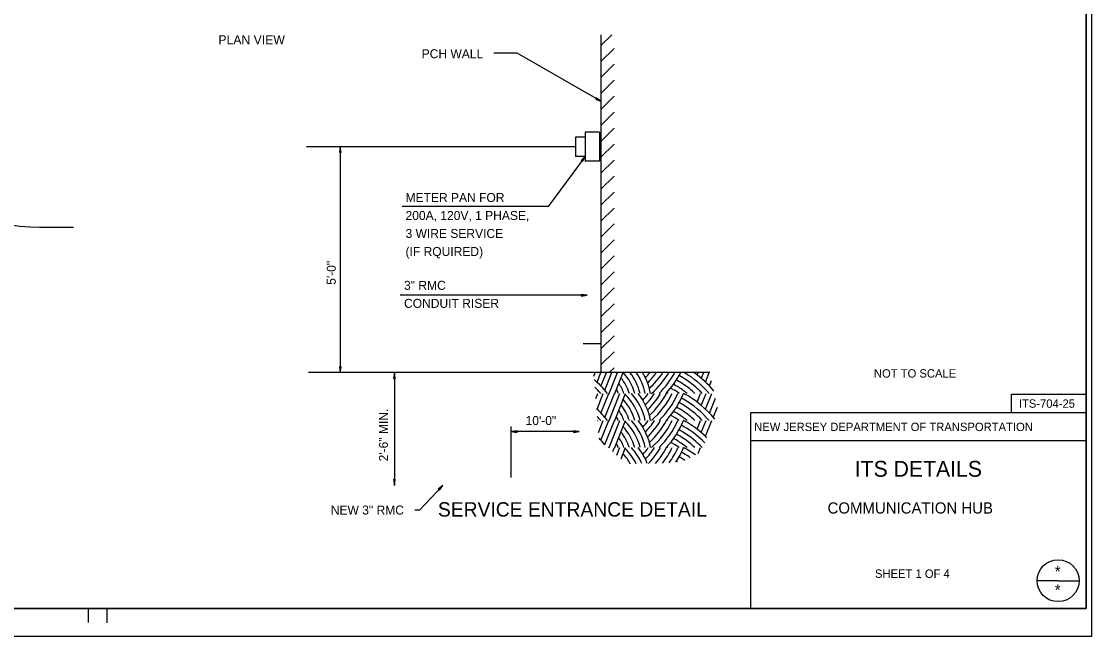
# Model space of a CAD drawing. Extents: x 506837 to 704973, y 495579 to 704964.
# Drawn here: x 507312 to 507886, y 495579 to 495909 of the extents above; entities that cross this region are included whole.
import ezdxf

# ---------------------------------------------------------------- set-up
doc = ezdxf.new("R2010")
doc.units = 0
doc.layers.add('1', color=7, linetype='Continuous')
doc.layers.add('41', color=7, linetype='Continuous')

msp = doc.modelspace()

# ---------------------------------------------------------------- linework, layer by layer
at = {"layer": '1'}
for p, q in [((507882.51, 495594.06), (507882.51, 496224.06)), ((507622.39, 495901.87), (507622.39, 495720.71)), ((507622.39, 495896.11), (507628.15, 495901.87)), ((507622.39, 495887.54), (507629.46, 495894.61)), ((507577.46, 495891.96), (507565.02, 495891.96)), ((507622.39, 495866.2), (507577.46, 495891.96)), ((507622.39, 495878.98), (507629.46, 495886.05)), ((507622.39, 495870.41), (507629.46, 495877.48)), ((507622.39, 495861.85), (507629.46, 495868.92)), ((507622.39, 495853.28), (507629.46, 495860.35)), ((507613.97, 495849.64), (507613.97, 495834.04)), ((507621.69, 495849.64), (507613.97, 495849.64)), ((507621.69, 495849.64), (507621.69, 495834.04)), ((507622.39, 495844.72), (507629.46, 495851.79)), ((507608.76, 495841.84), (507464.44, 495841.84)), ((507482.58, 495841.84), (507482.58, 495720.71)), ((507608.76, 495847.04), (507608.76, 495836.64)), ((507613.97, 495847.04), (507608.76, 495847.04)), ((507622.39, 495836.16), (507629.46, 495843.22)), ((507613.97, 495836.64), (507594.05, 495809.8)), ((507613.97, 495836.64), (507608.76, 495836.64)), ((507621.69, 495834.04), (507613.97, 495834.04)), ((507622.39, 495827.59), (507629.46, 495834.66)), ((507622.39, 495819.03), (507629.46, 495826.09)), ((507622.39, 495810.46), (507629.46, 495817.53)), ((507594.05, 495809.8), (507515.76, 495809.8)), ((507622.39, 495801.9), (507629.46, 495808.96)), ((507321.29, 495798.68), (507339.53, 495798.68)), ((507622.39, 495793.33), (507629.46, 495800.4)), ((507622.39, 495784.77), (507629.46, 495791.83)), ((507622.39, 495776.2), (507629.46, 495783.27)), ((507622.39, 495767.64), (507629.46, 495774.7)), ((507614.95, 495762.16), (507514.73, 495762.16)), ((507622.39, 495759.07), (507629.46, 495766.14)), ((507622.39, 495750.51), (507629.46, 495757.57)), ((507622.39, 495741.94), (507629.46, 495749.01)), ((507622.39, 495733.38), (507629.46, 495740.44)), ((507612.81, 495736.32), (507622.56, 495736.32)), ((507792.56, 495735.24), (507792.56, 495735.24)), ((507622.39, 495724.81), (507629.46, 495731.88)), ((507626.86, 495720.71), (507629.46, 495723.31)), ((507680.83, 495720.71), (507465.64, 495720.71)), ((507511.62, 495720.71), (507511.62, 495660.15)), ((507607.39, 495720.71), (507593.47, 495720.71)), ((507618.56, 495718.77), (507619.34, 495720.71)), ((507620.28, 495715.6), (507622.32, 495720.71)), ((507622.41, 495713.48), (507625.3, 495720.71)), ((507624.47, 495711.19), (507628.28, 495720.71)), ((507626.79, 495709.52), (507631.27, 495720.71)), ((507629.77, 495709.52), (507634.25, 495720.71)), ((507673.96, 495719.38), (507674.5, 495720.71)), ((507676.22, 495717.56), (507677.48, 495720.71)), ((507678.42, 495715.6), (507680.46, 495720.71)), ((507680.55, 495713.48), (507681.75, 495716.47)), ((507682.61, 495711.19), (507682.79, 495711.64)), ((507619.58, 495706.77), (507620.68, 495709.52)), ((507620.28, 495701.06), (507623.66, 495709.52)), ((507622.41, 495698.94), (507626.64, 495709.52)), ((507624.47, 495696.65), (507629.62, 495709.52)), ((507626.79, 495694.99), (507632.6, 495709.52)), ((507629.77, 495694.99), (507635.59, 495709.52)), ((507673.96, 495704.84), (507675.84, 495709.52)), ((507676.22, 495703.03), (507678.82, 495709.52)), ((507678.42, 495701.06), (507681.8, 495709.52)), ((507680.55, 495698.94), (507683.79, 495707.04)), ((507842.56, 495699.06), (507842.56, 495709.06)), ((507842.56, 495709.06), (507882.56, 495709.06)), ((507682.61, 495696.65), (507684.84, 495702.21)), ((507882.56, 495699.06), (507702.56, 495699.06)), ((507702.56, 495699.06), (507702.56, 495594.06)), ((507620.59, 495694.77), (507620.68, 495694.99)), ((507621.11, 495688.61), (507623.66, 495694.99)), ((507622.41, 495684.41), (507626.64, 495694.99)), ((507624.47, 495682.12), (507629.62, 495694.99)), ((507626.79, 495680.45), (507632.6, 495694.99)), ((507629.77, 495680.45), (507635.59, 495694.99)), ((507673.96, 495690.31), (507675.84, 495694.99)), ((507676.22, 495688.49), (507678.82, 495694.99)), ((507678.42, 495686.53), (507681.8, 495694.99)), ((507574.33, 495664.48), (507574.33, 495691.82)), ((507610.75, 495689.06), (507574.33, 495689.06)), ((507882.56, 495684.06), (507702.56, 495684.06)), ((507626.56, 495680.25), (507626.64, 495680.45)), ((507628.76, 495678.31), (507629.62, 495680.45)), ((507630.97, 495676.36), (507632.6, 495680.45)), ((507633.17, 495674.42), (507635.59, 495680.45)), ((507674.58, 495677.31), (507675.84, 495680.45)), ((507537.63, 495660.15), (507525.17, 495646.81)), ((507525.17, 495646.81), (507522.51, 495646.81)), ((507867.56, 495609.06), (507856.31, 495609.06)), ((507867.56, 495609.06), (507878.81, 495609.06)), ((506892.51, 495594.06), (507882.51, 495594.06)), ((507347.51, 495586.56), (507347.51, 495594.06)), ((507357.63, 495586.5), (507357.63, 495594.06)), ((507885.51, 495579.06), (506837.34, 495579.06))]:
    msp.add_line(p, q, dxfattribs=at)
for points in [[(507622.39, 495866.2), (507619.89, 495868.15), (507619.96, 495867.59), (507619.44, 495867.37)], [(507622.39, 495866.2), (507619.89, 495868.15), (507619.96, 495867.59), (507619.44, 495867.37)], [(507482.58, 495841.84), (507482.13, 495838.7), (507482.58, 495839.03), (507483.03, 495838.7)], [(507613.97, 495836.64), (507611.73, 495834.38), (507612.29, 495834.38), (507612.45, 495833.85)], [(507614.95, 495762.16), (507611.8, 495762.61), (507612.14, 495762.16), (507611.8, 495761.71)], [(507482.58, 495720.71), (507483.03, 495723.85), (507482.58, 495723.52), (507482.13, 495723.85)], [(507511.62, 495720.71), (507511.17, 495717.57), (507511.62, 495717.91), (507512.07, 495717.57)], [(507511.62, 495720.71), (507511.17, 495717.57), (507511.62, 495717.91), (507512.07, 495717.57)], [(507574.33, 495689.06), (507577.47, 495688.61), (507577.13, 495689.06), (507577.47, 495689.51)], [(507574.33, 495689.06), (507577.47, 495688.61), (507577.13, 495689.06), (507577.47, 495689.51)], [(507610.75, 495689.06), (507607.61, 495689.51), (507607.94, 495689.06), (507607.61, 495688.61)], [(507610.75, 495689.06), (507607.61, 495689.51), (507607.94, 495689.06), (507607.61, 495688.61)], [(507511.62, 495660.15), (507512.07, 495663.29), (507511.62, 495662.96), (507511.17, 495663.29)], [(507511.62, 495660.15), (507512.07, 495663.29), (507511.62, 495662.96), (507511.17, 495663.29)], [(507537.63, 495660.15), (507535.15, 495658.16), (507535.71, 495658.1), (507535.81, 495657.55)]]:
    msp.add_lwpolyline(points, close=True, dxfattribs=at)
msp.add_circle((507867.56, 495609.06), 11.25, dxfattribs=at)
for centre, radius, start, end in [((507321.29, 495900.88), 102.2, 180, 270), ((507581.95, 495674.95), 55.87, 38.22949, 48.85633), ((507616.08, 495703.25), 22.43, 16.24605, 40.61858), ((507616.08, 495703.25), 25.2, 14.41972, 43.86083), ((507616.08, 495703.25), 27.97, 12.96583, 38.65032), ((507616.08, 495703.25), 30.73, 11.78023, 34.63203), ((507616.08, 495703.25), 33.5, 10.79451, 31.42222), ((507618.61, 495744.72), 35.76, 317.18974, 317.82639), ((507618.61, 495744.72), 38.52, 315.79013, 321.45486), ((507618.61, 495744.72), 41.29, 314.20891, 324.45428), ((507618.61, 495744.72), 44.06, 312.46039, 326.98736), ((507618.61, 495744.72), 46.83, 311.27117, 329.16185), ((507618.61, 495744.72), 49.6, 314.79413, 331.05295), ((507618.61, 495744.72), 52.37, 317.76867, 332.71525), ((507640.09, 495674.95), 47.56, 55.93639, 61.39999), ((507640.09, 495674.95), 50.33, 58.04174, 61.27777), ((507640.09, 495674.95), 50.33, 43.38463, 58.04174), ((507640.09, 495674.95), 53.1, 40.62286, 59.5253), ((507640.09, 495674.95), 55.87, 39.84391, 54.99913), ((507581.95, 495674.95), 53.1, 40.62286, 45.67343), ((507616.08, 495703.25), 16.89, 21.80648, 30.2641), ((507616.08, 495703.25), 19.66, 18.61216, 36.31556), ((507640.09, 495674.95), 39.12, 62.10533, 63.23642), ((507640.09, 495674.95), 42.25, 54.91667, 62.2433), ((507640.09, 495674.95), 44.79, 53.50636, 61.726), ((507640.09, 495674.95), 47.56, 46.6253, 55.93639), ((507640.09, 495674.95), 44.79, 50.51638, 53.50636), ((507616.08, 495688.71), 25.2, 14.41972, 43.86083), ((507616.08, 495688.71), 27.97, 12.96583, 46.40181), ((507616.08, 495688.71), 30.73, 11.78023, 42.61644), ((507616.08, 495688.71), 33.5, 10.79451, 38.39902), ((507618.61, 495730.18), 35.76, 317.18974, 324.69874), ((507618.61, 495730.18), 38.52, 315.79013, 327.5647), ((507618.61, 495730.18), 41.29, 314.20891, 329.9744), ((507618.61, 495730.18), 44.06, 312.46039, 332.03411), ((507618.61, 495730.18), 46.83, 311.27117, 333.8181), ((507618.61, 495730.18), 49.6, 314.79413, 335.38027), ((507618.61, 495730.18), 52.37, 317.76867, 336.76088), ((507640.09, 495660.42), 50.33, 58.04174, 61.27777), ((507640.09, 495660.42), 53.1, 59.88729, 61.32638), ((507640.09, 495660.42), 55.87, 39.16683, 61.52069), ((507640.09, 495660.42), 53.1, 40.62286, 59.88729), ((507581.95, 495660.42), 55.87, 38.22949, 47.02252), ((507616.08, 495688.71), 19.66, 18.61216, 36.31556), ((507616.08, 495688.71), 22.43, 16.24605, 40.61858), ((507640.09, 495660.42), 44.79, 53.50636, 61.726), ((507640.09, 495660.42), 47.56, 55.93639, 61.39999), ((507640.09, 495660.42), 50.33, 43.38463, 58.04174), ((507640.09, 495660.42), 47.56, 46.6253, 55.93639), ((507581.95, 495660.42), 53.1, 40.62286, 43.61414), ((507616.08, 495688.71), 16.89, 21.80648, 30.2641), ((507616.08, 495674.18), 27.97, 12.96583, 46.40181), ((507616.08, 495674.18), 30.73, 11.78023, 42.61644), ((507616.08, 495674.18), 33.5, 10.79451, 38.39902), ((507618.61, 495715.65), 35.76, 317.18974, 324.69874), ((507618.61, 495715.65), 38.52, 315.79013, 327.5647), ((507618.61, 495715.65), 41.29, 314.20891, 329.9744), ((507618.61, 495715.65), 44.06, 312.46039, 332.03411), ((507618.61, 495715.65), 46.83, 311.27117, 333.8181), ((507618.61, 495715.65), 49.6, 314.79413, 335.38027), ((507618.61, 495715.65), 52.37, 317.76867, 336.76088), ((507640.09, 495660.42), 39.12, 62.10533, 63.23642), ((507640.09, 495660.42), 42.25, 54.91667, 62.2433), ((507640.09, 495660.42), 44.79, 50.51638, 53.50636), ((507640.09, 495645.88), 55.87, 45.53371, 61.52069), ((507616.08, 495674.18), 22.43, 16.24605, 40.61858), ((507616.08, 495674.18), 25.2, 14.41972, 43.86083), ((507640.09, 495645.88), 47.56, 55.93639, 61.39999), ((507640.09, 495645.88), 50.33, 58.04174, 61.27777), ((507640.09, 495645.88), 53.1, 59.88729, 61.32638), ((507640.09, 495645.88), 53.1, 44.34118, 59.88729), ((507640.09, 495645.88), 50.33, 43.38463, 58.04174), ((507581.95, 495645.88), 55.87, 40.29566, 45.12099), ((507616.08, 495674.18), 16.89, 21.80648, 30.2641), ((507616.08, 495674.18), 19.66, 18.61216, 36.31556), ((507640.09, 495645.88), 42.25, 54.91667, 62.2433), ((507640.09, 495645.88), 44.79, 53.50636, 61.726), ((507640.09, 495645.88), 47.56, 46.6253, 55.93639), ((507640.09, 495645.88), 44.79, 50.51638, 53.50636), ((507616.08, 495659.64), 25.2, 28.74396, 43.86083), ((507616.08, 495659.64), 27.97, 25.79495, 46.40181), ((507616.08, 495659.64), 30.73, 23.42901, 42.61644), ((507616.08, 495659.64), 33.5, 21.48478, 38.39902), ((507618.61, 495701.11), 35.76, 317.18974, 324.69874), ((507618.61, 495701.11), 38.52, 315.79013, 327.5647), ((507618.61, 495701.11), 41.29, 315.01294, 329.9744), ((507618.61, 495701.11), 44.06, 318.62006, 332.03411), ((507618.61, 495701.11), 46.83, 321.63639, 333.8181), ((507640.09, 495645.88), 39.12, 62.10533, 63.23642), ((507618.61, 495701.11), 49.6, 324.54118, 335.38027), ((507618.61, 495701.11), 52.37, 327.10929, 336.76088), ((507640.09, 495631.35), 50.33, 58.04174, 61.27777), ((507640.09, 495631.35), 53.1, 59.88729, 61.32638), ((507640.09, 495631.35), 55.87, 53.87687, 61.52069), ((507640.09, 495631.35), 53.1, 55.30809, 59.88729), ((507640.09, 495631.35), 47.56, 60.54865, 61.39999), ((507640.09, 495631.35), 50.33, 56.91838, 58.04174)]:
    msp.add_arc(centre, radius, start, end, dxfattribs=at)
at = {"layer": '41'}
for points in [[(506837.34, 496239.06), (507885.51, 496239.06), (507885.51, 495579.06), (506837.34, 495579.06)], [(506892.51, 496224.06), (507882.51, 496224.06), (507882.51, 495594.06), (506892.51, 495594.06)]]:
    msp.add_lwpolyline(points, close=True, dxfattribs=at)

# ---------------------------------------------------------------- texts
at = {"layer": '1'}
for s, height, p in [('PLAN VIEW', 4.893, (507417.25, 495896.74)), ('PCH WALL', 4.826, (507526.26, 495889.3)), ('METER PAN FOR', 4.8256, (507517.6, 495812.18)), ('200A, 120V, 1 PHASE,', 4.8256, (507517.6, 495802.53)), ('3 WIRE SERVICE', 4.8256, (507517.6, 495792.88)), ('(IF RQUIRED)', 4.8256, (507517.6, 495783.23)), ('3" RMC', 4.826, (507516.8, 495765.06)), ('CONDUIT RISER', 4.8256, (507516.8, 495755.41)), ('NOT TO SCALE', 4.5, (507768.77, 495717.99)), ('ITS-704-25', 4.5, (507846.5, 495701.81)), ('10\'-0"', 4.826, (507581.96, 495692.56)), ('NEW JERSEY DEPARTMENT OF TRANSPORTATION', 4.5, (507704.58, 495689.31)), ('ITS DETAILS', 8.5, (507758.5, 495664.81)), ('NEW 3" RMC', 4.826, (507477.52, 495644.53)), ('SERVICE ENTRANCE DETAIL', 7.7326, (507534.97, 495643.43)), ('COMMUNICATION HUB', 6, (507743.92, 495645.06)), ('SHEET 1 OF 4', 4.5, (507769.33, 495610.56)), ('*', 6, (507865.78, 495611.03)), ('*', 6, (507865.78, 495601.09))]:
    msp.add_text(s, height=height, dxfattribs=at).set_placement(p)
for s, p in [('5\'-0" ', (507480.18, 495767.77)), ('2\'-6" MIN.', (507508.18, 495673.05))]:
    msp.add_text(s, height=4.826, rotation=90, dxfattribs=at).set_placement(p)

doc.saveas('drawing.dxf')
